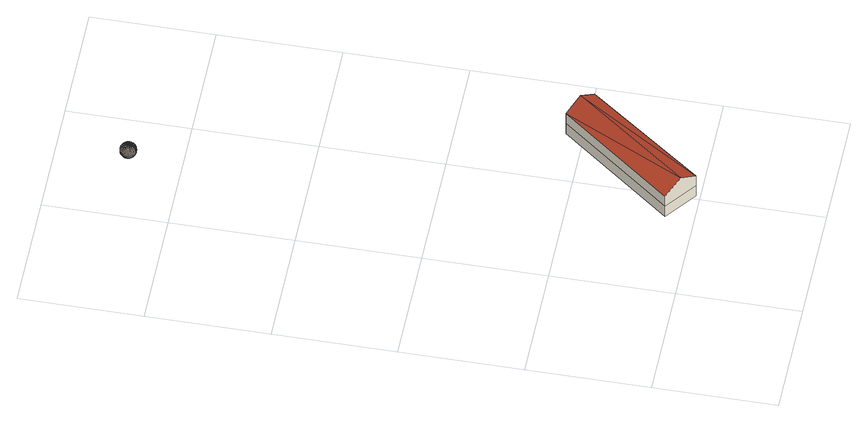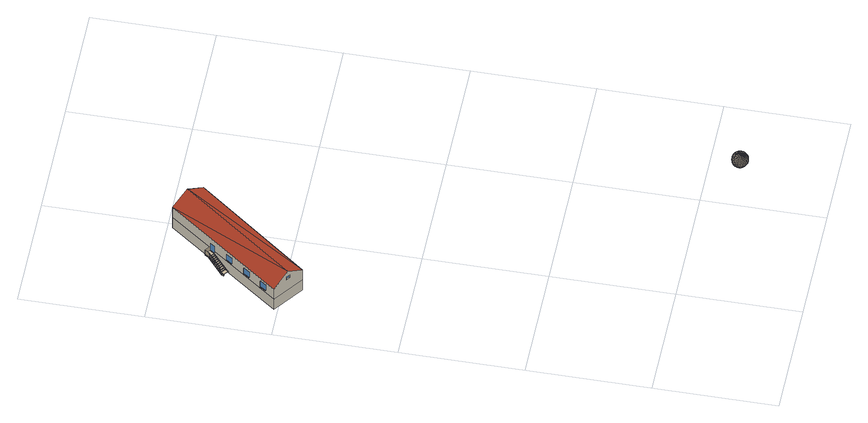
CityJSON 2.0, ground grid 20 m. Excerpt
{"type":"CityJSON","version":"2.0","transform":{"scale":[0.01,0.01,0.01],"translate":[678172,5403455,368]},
"CityObjects":{
"building1":{"type":"Building","attributes":{"measuredHeight":11.46},"children":["building1-1"]},
"building1-1":{"type":"BuildingInstallation","attributes":{"materialUncertainty":"0.3","materialClass":"Metal","materialName":"Aluminium","relationToConstruction":"outside"},"parents":["building1"],"geometry":[{"type":"MultiSurface","lod":"3","boundaries":[[[0,1,2]],[[0,3,1]],[[0,4,3]],[[0,5,4]],[[0,6,5]],[[0,7,6]],[[0,8,7]],[[0,9,8]],[[0,10,9]],[[0,11,10]],[[0,12,11]],[[0,13,12]],[[0,14,13]],[[0,15,14]],[[0,16,15]],[[0,17,16]],[[0,18,17]],[[0,19,18]],[[0,20,19]],[[0,21,20]],[[0,22,21]],[[0,23,22]],[[0,24,23]],[[0,25,24]],[[0,26,25]],[[0,27,26]],[[0,28,27]],[[0,29,28]],[[0,30,29]],[[0,31,30]],[[0,32,31]],[[0,2,32]],[[2,1,33,34]],[[1,3,35,33]],[[3,4,36,35]],[[4,5,37,36]],[[5,6,38,37]],[[6,7,39,38]],[[7,8,40,39]],[[8,9,41,40]],[[9,10,42,41]],[[10,11,43,42]],[[11,12,44,43]],[[12,13,45,44]],[[13,14,46,45]],[[14,15,47,46]],[[15,16,48,47]],[[16,17,49,48]],[[17,18,50,49]],[[18,19,51,50]],[[19,20,52,51]],[[20,21,53,52]],[[21,22,54,53]],[[22,23,55,54]],[[23,24,56,55]],[[24,25,57,56]],[[25,26,58,57]],[[26,27,59,58]],[[27,28,60,59]],[[28,29,61,60]],[[29,30,62,61]],[[30,31,63,62]],[[31,32,64,63]],[[32,2,34,64]],[[34,33,65,66]],[[33,35,67,65]],[[35,36,68,67]],[[36,37,69,68]],[[37,38,70,69]],[[38,39,71,70]],[[39,40,72,71]],[[40,41,73,72]],[[41,42,74,73]],[[42,43,75,74]],[[43,44,76,75]],[[44,45,77,76]],[[45,46,78,77]],[[46,47,79,78]],[[47,48,80,79]],[[48,49,81,80]],[[49,50,82,81]],[[50,51,83,82]],[[51,52,84,83]],[[52,53,85,84]],[[53,54,86,85]],[[54,55,87,86]],[[55,56,88,87]],[[56,57,89,88]],[[57,58,90,89]],[[58,59,91,90]],[[59,60,92,91]],[[60,61,93,92]],[[61,62,94,93]],[[62,63,95,94]],[[63,64,96,95]],[[64,34,66,96]],[[66,65,97,98]],[[65,67,99,97]],[[67,68,100,99]],[[68,69,101,100]],[[69,70,102,101]],[[70,71,103,102]],[[71,72,104,103]],[[72,73,105,104]],[[73,74,106,105]],[[74,75,107,106]],[[75,76,108,107]],[[76,77,109,108]],[[77,78,110,109]],[[78,79,111,110]],[[79,80,112,111]],[[80,81,113,112]],[[81,82,114,113]],[[82,83,115,114]],[[83,84,116,115]],[[84,85,117,116]],[[85,86,118,117]],[[86,87,119,118]],[[87,88,120,119]],[[88,89,121,120]],[[89,90,122,121]],[[90,91,123,122]],[[91,92,124,123]],[[92,93,125,124]],[[93,94,126,125]],[[94,95,127,126]],[[95,96,128,127]],[[96,66,98,128]],[[98,97,129,130]],[[97,99,131,129]],[[99,100,132,131]],[[100,101,133,132]],[[101,102,134,133]],[[102,103,135,134]],[[103,104,136,135]],[[104,105,137,136]],[[105,106,138,137]],[[106,107,139,138]],[[107,108,140,139]],[[108,109,141,140]],[[109,110,142,141]],[[110,111,143,142]],[[111,112,144,143]],[[112,113,145,144]],[[113,114,146,145]],[[114,115,147,146]],[[115,116,148,147]],[[116,117,149,148]],[[117,118,150,149]],[[118,119,151,150]],[[119,120,152,151]],[[120,121,153,152]],[[121,122,154,153]],[[122,123,155,154]],[[123,124,156,155]],[[124,125,157,156]],[[125,126,158,157]],[[126,127,159,158]],[[127,128,160,159]],[[128,98,130,160]],[[130,129,161,162]],[[129,131,163,161]],[[131,132,164,163]],[[132,133,165,164]],[[133,134,166,165]],[[134,135,167,166]],[[135,136,168,167]],[[136,137,169,168]],[[137,138,170,169]],[[138,139,171,170]],[[139,140,172,171]],[[140,141,173,172]],[[141,142,174,173]],[[142,143,175,174]],[[143,144,176,175]],[[144,145,177,176]],[[145,146,178,177]],[[146,147,179,178]],[[147,148,180,179]],[[148,149,181,180]],[[149,150,182,181]],[[150,151,183,182]],[[151,152,184,183]],[[152,153,185,184]],[[153,154,186,185]],[[154,155,187,186]],[[155,156,188,187]],[[156,157,189,188]],[[157,158,190,189]],[[158,159,191,190]],[[159,160,192,191]],[[160,130,162,192]],[[162,161,193,194]],[[161,163,195,193]],[[163,164,196,195]],[[164,165,197,196]],[[165,166,198,197]],[[166,167,199,198]],[[167,168,200,199]],[[168,169,201,200]],[[169,170,202,201]],[[170,171,203,202]],[[171,172,204,203]],[[172,173,205,204]],[[173,174,206,205]],[[174,175,207,206]],[[175,176,208,207]],[[176,177,209,208]],[[177,178,210,209]],[[178,179,211,210]],[[179,180,212,211]],[[180,181,213,212]],[[181,182,214,213]],[[182,183,215,214]],[[183,184,216,215]],[[184,185,217,216]],[[185,186,218,217]],[[186,187,219,218]],[[187,188,220,219]],[[188,189,221,220]],[[189,190,222,221]],[[190,191,223,222]],[[191,192,224,223]],[[192,162,194,224]],[[194,193,225,226]],[[193,195,227,225]],[[195,196,228,227]],[[196,197,229,228]],[[197,198,230,229]],[[198,199,231,230]],[[199,200,232,231]],[[200,201,233,232]],[[201,202,234,233]],[[202,203,235,234]],[[203,204,236,235]],[[204,205,237,236]],[[205,206,238,237]],[[206,207,239,238]],[[207,208,240,239]],[[208,209,241,240]],[[209,210,242,241]],[[210,211,243,242]],[[211,212,244,243]],[[212,213,245,244]],[[213,214,246,245]],[[214,215,247,246]],[[215,216,248,247]],[[216,217,249,248]],[[217,218,250,249]],[[218,219,251,250]],[[219,220,252,251]],[[220,221,253,252]],[[221,222,254,253]],[[222,223,255,254]],[[223,224,256,255]],[[224,194,226,256]],[[226,225,257,258]],[[225,227,259,257]],[[227,228,260,259]],[[228,229,261,260]],[[229,230,262,261]],[[230,231,263,262]],[[231,232,264,263]],[[232,233,265,264]],[[233,234,266,265]],[[234,235,267,266]],[[235,236,268,267]],[[236,237,269,268]],[[237,238,270,269]],[[238,239,271,270]],[[239,240,272,271]],[[240,241,273,272]],[[241,242,274,273]],[[242,243,275,274]],[[243,244,276,275]],[[244,245,277,276]],[[245,246,278,277]],[[246,247,279,278]],[[247,248,280,279]],[[248,249,281,280]],[[249,250,282,281]],[[250,251,283,282]],[[251,252,284,283]],[[252,253,285,284]],[[253,254,286,285]],[[254,255,287,286]],[[255,256,288,287]],[[256,226,258,288]],[[258,257,289,290]],[[257,259,291,289]],[[259,260,292,291]],[[260,261,293,292]],[[261,262,294,293]],[[262,263,295,294]],[[263,264,296,295]],[[264,265,297,296]],[[265,266,298,297]],[[266,267,299,298]],[[267,268,300,299]],[[268,269,301,300]],[[269,270,302,301]],[[270,271,303,302]],[[271,272,304,303]],[[272,273,305,304]],[[273,274,306,305]],[[274,275,307,306]],[[275,276,308,307]],[[276,277,309,308]],[[277,278,310,309]],[[278,279,311,310]],[[279,280,312,311]],[[280,281,313,312]],[[281,282,314,313]],[[282,283,315,314]],[[283,284,316,315]],[[284,285,317,316]],[[285,286,318,317]],[[286,287,319,318]],[[287,288,320,319]],[[288,258,290,320]],[[290,289,321,322]],[[289,291,323,321]],[[291,292,324,323]],[[292,293,325,324]],[[293,294,326,325]],[[294,295,327,326]],[[295,296,328,327]],[[296,297,329,328]],[[297,298,330,329]],[[298,299,331,330]],[[299,300,332,331]],[[300,301,333,332]],[[301,302,334,333]],[[302,303,335,334]],[[303,304,336,335]],[[304,305,337,336]],[[305,306,338,337]],[[306,307,339,338]],[[307,308,340,339]],[[308,309,341,340]],[[309,310,342,341]],[[310,311,343,342]],[[311,312,344,343]],[[312,313,345,344]],[[313,314,346,345]],[[314,315,347,346]],[[315,316,348,347]],[[316,317,349,348]],[[317,318,350,349]],[[318,319,351,350]],[[319,320,352,351]],[[320,290,322,352]],[[322,321,353,354]],[[321,323,355,353]],[[323,324,356,355]],[[324,325,357,356]],[[325,326,358,357]],[[326,327,359,358]],[[327,328,360,359]],[[328,329,361,360]],[[329,330,362,361]],[[330,331,363,362]],[[331,332,364,363]],[[332,333,365,364]],[[333,334,366,365]],[[334,335,367,366]],[[335,336,368,367]],[[336,337,369,368]],[[337,338,370,369]],[[338,339,371,370]],[[339,340,372,371]],[[340,341,373,372]],[[341,342,374,373]],[[342,343,375,374]],[[343,344,376,375]],[[344,345,377,376]],[[345,346,378,377]],[[346,347,379,378]],[[347,348,380,379]],[[348,349,381,380]],[[349,350,382,381]],[[350,351,383,382]],[[351,352,384,383]],[[352,322,354,384]],[[354,353,385,386]],[[353,355,387,385]],[[355,356,388,387]],[[356,357,389,388]],[[357,358,390,389]],[[358,359,391,390]],[[359,360,392,391]],[[360,361,393,392]],[[361,362,394,393]],[[362,363,395,394]],[[363,364,396,395]],[[364,365,397,396]],[[365,366,398,397]],[[366,367,399,398]],[[367,368,400,399]],[[368,369,401,400]],[[369,370,402,401]],[[370,371,403,402]],[[371,372,404,403]],[[372,373,405,404]],[[373,374,406,405]],[[374,375,407,406]],[[375,376,408,407]],[[376,377,409,408]],[[377,378,410,409]],[[378,379,411,410]],[[379,380,412,411]],[[380,381,413,412]],[[381,382,414,413]],[[382,383,415,414]],[[383,384,416,415]],[[384,354,386,416]],[[386,385,417,418]],[[385,387,419,417]],[[387,388,420,419]],[[388,389,421,420]],[[389,390,422,421]],[[390,391,423,422]],[[391,392,424,423]],[[392,393,425,424]],[[393,394,426,425]],[[394,395,427,426]],[[395,396,428,427]],[[396,397,429,428]],[[397,398,430,429]],[[398,399,431,430]],[[399,400,432,431]],[[400,401,433,432]],[[401,402,434,433]],[[402,403,435,434]],[[403,404,436,435]],[[404,405,437,436]],[[405,406,438,437]],[[406,407,439,438]],[[407,408,440,439]],[[408,409,441,440]],[[409,410,442,441]],[[410,411,443,442]],[[411,412,444,443]],[[412,413,445,444]],[[413,414,446,445]],[[414,415,447,446]],[[415,416,448,447]],[[416,386,418,448]],[[418,417,449,450]],[[417,419,451,449]],[[419,420,452,451]],[[420,421,453,452]],[[421,422,454,453]],[[422,423,455,454]],[[423,424,456,455]],[[424,425,457,456]],[[425,426,458,457]],[[426,427,459,458]],[[427,428,460,459]],[[428,429,461,460]],[[429,430,462,461]],[[430,431,463,462]],[[431,432,464,463]],[[432,433,465,464]],[[433,434,466,465]],[[434,435,467,466]],[[435,436,468,467]],[[436,437,469,468]],[[437,438,470,469]],[[438,439,471,470]],[[439,440,472,471]],[[440,441,473,472]],[[441,442,474,473]],[[442,443,475,474]],[[443,444,476,475]],[[444,445,477,476]],[[445,446,478,477]],[[446,447,479,478]],[[447,448,480,479]],[[448,418,450,480]],[[450,449,481]],[[449,451,481]],[[451,452,481]],[[452,453,481]],[[453,454,481]],[[454,455,481]],[[455,456,481]],[[456,457,481]],[[457,458,481]],[[458,459,481]],[[459,460,481]],[[460,461,481]],[[461,462,481]],[[462,463,481]],[[463,464,481]],[[464,465,481]],[[465,466,481]],[[466,467,481]],[[467,468,481]],[[468,469,481]],[[469,470,481]],[[470,471,481]],[[471,472,481]],[[472,473,481]],[[473,474,481]],[[474,475,481]],[[475,476,481]],[[476,477,481]],[[477,478,481]],[[478,479,481]],[[479,480,481]],[[480,450,481]]]}]},
"building2":{"type":"Building","attributes":{"measuredHeight":6.51},"children":["building2-1"],"geometry":[{"type":"MultiSurface","lod":"3","boundaries":[[[482,483,484]],[[483,485,486]],[[487,486,485]],[[486,484,483]],[[488,489,490,491]],[[492,493,494,495]],[[496,497,498,499]],[[500,501,502,503]],[[504,505,506,507]],[[508,509,510,511,512]],[[513,514,515,516]],[[517,518,519,520]],[[521,522,523,524,525]],[[526,527,528,529]],[[530,531,532,533]],[[510,509,534,535,533,532,522,521]],[[536,537,531,530]],[[535,534,537,536]],[[485,531,537,487]],[[482,532,531,485,483],[496,501,500,497]],[[484,534,509,508,523,522,532,482],[492,489,488,493],[513,505,504,514],[518,517,527,526]],[[487,537,534,484,486]],[[524,512,511,525]],[[502,499,498,503]],[[490,495,494,491]],[[506,516,515,507]],[[519,529,528,520]],[[535,536,530,533]],[[501,496,499,502]],[[489,492,495,490]],[[505,513,516,506]],[[523,508,512,524]],[[518,526,529,519]],[[497,500,503,498]],[[493,488,491,494]],[[527,517,520,528]],[[510,521,525,511]],[[514,504,507,515]]],"semantics":{"surfaces":[{"type":"RoofSurface","klumMaterialClass":"Ceramic","klumMaterialIndex":"D201","materialUncertainty":"0.3"},{"type":"WallSurface"},{"type":"WallSurface","klumMaterialClass":"Brick","klumMaterialIndex":"B001","materialUncertainty":"0.5"},{"type":"WallSurface","klumMaterialClass":"Plaster","klumMaterialIndex":"I202","materialUncertainty":"0.3"},{"type":"Window","paneMaterialClass":"Glass"},{"type":"GroundSurface"},{"type":"OuterCeilingSurface"},{"type":"OuterFloorSurface"}],"values":[0,0,0,0,1,1,1,1,1,1,1,1,1,1,2,2,2,2,3,3,3,3,4,4,4,4,4,5,6,6,6,6,6,7,7,7,7,7]}}]},
"building2-1":{"type":"BuildingInstallation","attributes":{"materialUncertainty":"0.5","materialClass":"Metal","materialName":"Aluminium","_cityeditor_layer":"Unclassified.LoD3","relationToConstruction":"outside"},"parents":["building2"],"geometry":[{"type":"MultiSurface","lod":"3","boundaries":[[[538,539,510,540]],[[539,541,542,543]],[[541,544,545,546]],[[543,539,538,547,548,549,550,551,552,553,554,555,556,557,558,559,560,561,562]],[[546,563,564,510,539,541]],[[565,566,563,546,567]],[[543,521,510,539]],[[541,542,568,569,570,571,572,573,574,575,576,577,578,579,580,581,582,583,544]],[[584,577,576,575,574,573,572,571,570,569,568,542,567,585,586,587,588]],[[583,589,545,544]],[[567,546,545,589,590,591,592,584,588,587,586,585]],[[593,592,591,581,580]],[[581,591,590,582]],[[592,593,577,584]],[[567,542,541,546]],[[594,547,538,540]],[[549,595,596,597,550]],[[594,540,510,521,598,596,595,599]],[[553,598,521,543,562,561,560,559,558,557,556,555,554]],[[595,549,548,599]],[[582,590,589,583]],[[597,596,598,553]],[[599,548,547,594]],[[586,600,601,602,603,585]],[[604,605,606,587,588]],[[607,608,558,572]],[[609,607,572,610]],[[611,609,610,612]],[[610,572,558,612]],[[608,611,612,558]],[[609,611,608,607]],[[613,614,570,615]],[[614,616,560,570]],[[613,617,616,614]],[[617,613,615,618]],[[616,617,618,560]],[[615,570,560,618]],[[619,620,621,622]],[[621,576,554,622]],[[620,619,623,624]],[[620,624,576,621]],[[624,623,554,576]],[[623,619,622,554]],[[625,626,627,628]],[[627,575,555,628]],[[626,625,629,630]],[[630,629,555,575]],[[629,625,628,555]],[[626,630,575,627]],[[551,579,578,552]],[[577,593,597,553,552,578]],[[580,550,597,593]],[[579,551,550,580]],[[580,579,578,577,593]],[[551,550,597,553,552]],[[631,568,562,632]],[[633,634,632,562]],[[634,635,631,632]],[[635,634,633,636]],[[635,636,568,631]],[[636,633,562,568]],[[637,638,569,639]],[[638,640,561,569]],[[640,641,642,561]],[[637,641,640,638]],[[641,637,639,642]],[[639,569,561,642]],[[643,644,645,559]],[[644,646,647,645]],[[647,571,559,645]],[[646,648,571,647]],[[648,643,559,571]],[[646,644,643,648]],[[649,650,557,573]],[[651,652,650,649]],[[650,652,653,557]],[[652,651,654,653]],[[654,573,557,653]],[[651,649,573,654]],[[655,656,574,657]],[[658,659,660,556]],[[657,574,556,660]],[[659,655,657,660]],[[655,659,658,656]],[[656,658,556,574]],[[566,565,603,602]],[[606,605,601,600]]]}]}
},
"vertices":[
[215,8674,1221],[240,8679,1223],[241,8674,1223],[239,8683,1223],[236,8688,1223],[233,8692,1223],[229,8695,1223],[225,8697,1223],[220,8699,1223],[215,8699,1223],[210,8699,1223],[205,8697,1223],[201,8695,1223],[197,8692,1223],[194,8688,1223],[191,8683,1223],[190,8679,1223],[189,8674,1223],[190,8669,1223],[191,8664,1223],[194,8659,1223],[197,8655,1223],[201,8652,1223],[205,8650,1223],[210,8648,1223],[215,8648,1223],[220,8648,1223],[225,8650,1223],[229,8652,1223],[233,8655,1223],[236,8659,1223],[239,8664,1223],[240,8669,1223],[264,8683,1231],[265,8674,1231],[261,8693,1231],[257,8702,1231],[250,8709,1231],[243,8716,1231],[234,8720,1231],[225,8723,1231],[215,8724,1231],[205,8723,1231],[196,8720,1231],[187,8716,1231],[179,8709,1231],[173,8702,1231],[169,8693,1231],[166,8683,1231],[165,8674,1231],[166,8664,1231],[169,8654,1231],[173,8646,1231],[179,8638,1231],[187,8632,1231],[196,8627,1231],[205,8624,1231],[215,8623,1231],[225,8624,1231],[234,8627,1231],[243,8632,1231],[250,8638,1231],[257,8646,1231],[261,8654,1231],[264,8664,1231],[286,8688,1243],[288,8674,1243],[282,8702,1243],[276,8714,1243],[266,8725,1243],[255,8735,1243],[243,8741,1243],[229,8746,1243],[215,8747,1243],[201,8746,1243],[187,8741,1243],[174,8735,1243],[164,8725,1243],[154,8714,1243],[148,8702,1243],[144,8688,1243],[142,8674,1243],[144,8659,1243],[148,8646,1243],[154,8633,1243],[164,8622,1243],[174,8613,1243],[187,8606,1243],[201,8602,1243],[215,8600,1243],[229,8602,1243],[243,8606,1243],[255,8613,1243],[266,8622,1243],[276,8633,1243],[282,8646,1243],[286,8659,1243],[306,8692,1259],[308,8674,1259],[301,8709,1259],[292,8725,1259],[280,8740,1259],[266,8751,1259],[250,8760,1259],[233,8765,1259],[215,8767,1259],[197,8765,1259],[179,8760,1259],[164,8751,1259],[149,8740,1259],[138,8725,1259],[129,8709,1259],[124,8692,1259],[122,8674,1259],[124,8655,1259],[129,8638,1259],[138,8622,1259],[149,8608,1259],[164,8596,1259],[179,8587,1259],[197,8582,1259],[215,8580,1259],[233,8582,1259],[250,8587,1259],[266,8596,1259],[280,8608,1259],[292,8622,1259],[301,8638,1259],[306,8655,1259],[322,8695,1280],[324,8674,1280],[316,8716,1280],[306,8735,1280],[292,8751,1280],[276,8765,1280],[257,8775,1280],[236,8781,1280],[215,8783,1280],[194,8781,1280],[173,8775,1280],[154,8765,1280],[138,8751,1280],[124,8735,1280],[114,8716,1280],[108,8695,1280],[106,8674,1280],[108,8652,1280],[114,8632,1280],[124,8613,1280],[138,8596,1280],[154,8582,1280],[173,8572,1280],[194,8566,1280],[215,8564,1280],[236,8566,1280],[257,8572,1280],[276,8582,1280],[292,8596,1280],[306,8613,1280],[316,8632,1280],[322,8652,1280],[334,8697,1302],[336,8674,1302],[327,8720,1302],[316,8741,1302],[301,8760,1302],[282,8775,1302],[261,8786,1302],[239,8793,1302],[215,8796,1302],[191,8793,1302],[169,8786,1302],[148,8775,1302],[129,8760,1302],[114,8741,1302],[103,8720,1302],[96,8697,1302],[94,8674,1302],[96,8650,1302],[103,8627,1302],[114,8606,1302],[129,8587,1302],[148,8572,1302],[169,8561,1302],[191,8554,1302],[215,8552,1302],[239,8554,1302],[261,8561,1302],[282,8572,1302],[301,8587,1302],[316,8606,1302],[327,8627,1302],[334,8650,1302],[341,8699,1327],[343,8674,1327],[334,8723,1327],[322,8746,1327],[306,8765,1327],[286,8781,1327],[264,8793,1327],[240,8801,1327],[215,8803,1327],[190,8801,1327],[166,8793,1327],[144,8781,1327],[124,8765,1327],[108,8746,1327],[96,8723,1327],[89,8699,1327],[86,8674,1327],[89,8648,1327],[96,8624,1327],[108,8602,1327],[124,8582,1327],[144,8566,1327],[166,8554,1327],[190,8547,1327],[215,8544,1327],[240,8547,1327],[264,8554,1327],[286,8566,1327],[306,8582,1327],[322,8602,1327],[334,8624,1327],[341,8648,1327],[343,8699,1353],[346,8674,1353],[336,8724,1353],[324,8747,1353],[308,8767,1353],[288,8783,1353],[265,8796,1353],[241,8803,1353],[215,8806,1353],[189,8803,1353],[165,8796,1353],[142,8783,1353],[122,8767,1353],[106,8747,1353],[94,8724,1353],[86,8699,1353],[84,8674,1353],[86,8648,1353],[94,8623,1353],[106,8600,1353],[122,8580,1353],[142,8564,1353],[165,8552,1353],[189,8544,1353],[215,8542,1353],[241,8544,1353],[265,8552,1353],[288,8564,1353],[308,8580,1353],[324,8600,1353],[336,8623,1353],[343,8648,1353],[341,8699,1379],[343,8674,1379],[334,8723,1379],[322,8746,1379],[306,8765,1379],[286,8781,1379],[264,8793,1379],[240,8801,1379],[215,8803,1379],[190,8801,1379],[166,8793,1379],[144,8781,1379],[124,8765,1379],[108,8746,1379],[96,8723,1379],[89,8699,1379],[86,8674,1379],[89,8648,1379],[96,8624,1379],[108,8602,1379],[124,8582,1379],[144,8566,1379],[166,8554,1379],[190,8547,1379],[215,8544,1379],[240,8547,1379],[264,8554,1379],[286,8566,1379],[306,8582,1379],[322,8602,1379],[334,8624,1379],[341,8648,1379],[334,8697,1404],[336,8674,1404],[327,8720,1404],[316,8741,1404],[301,8760,1404],[282,8775,1404],[261,8786,1404],[239,8793,1404],[215,8796,1404],[191,8793,1404],[169,8786,1404],[148,8775,1404],[129,8760,1404],[114,8741,1404],[103,8720,1404],[96,8697,1404],[94,8674,1404],[96,8650,1404],[103,8627,1404],[114,8606,1404],[129,8587,1404],[148,8572,1404],[169,8561,1404],[191,8554,1404],[215,8552,1404],[239,8554,1404],[261,8561,1404],[282,8572,1404],[301,8587,1404],[316,8606,1404],[327,8627,1404],[334,8650,1404],[322,8695,1427],[324,8674,1427],[316,8716,1427],[306,8735,1427],[292,8751,1427],[276,8765,1427],[257,8775,1427],[236,8781,1427],[215,8783,1427],[194,8781,1427],[173,8775,1427],[154,8765,1427],[138,8751,1427],[124,8735,1427],[114,8716,1427],[108,8695,1427],[106,8674,1427],[108,8652,1427],[114,8632,1427],[124,8613,1427],[138,8596,1427],[154,8582,1427],[173,8572,1427],[194,8566,1427],[215,8564,1427],[236,8566,1427],[257,8572,1427],[276,8582,1427],[292,8596,1427],[306,8613,1427],[316,8632,1427],[322,8652,1427],[306,8692,1447],[308,8674,1447],[301,8709,1447],[292,8725,1447],[280,8740,1447],[266,8751,1447],[250,8760,1447],[233,8765,1447],[215,8767,1447],[197,8765,1447],[179,8760,1447],[164,8751,1447],[149,8740,1447],[138,8725,1447],[129,8709,1447],[124,8692,1447],[122,8674,1447],[124,8655,1447],[129,8638,1447],[138,8622,1447],[149,8608,1447],[164,8596,1447],[179,8587,1447],[197,8582,1447],[215,8580,1447],[233,8582,1447],[250,8587,1447],[266,8596,1447],[280,8608,1447],[292,8622,1447],[301,8638,1447],[306,8655,1447],[286,8688,1463],[288,8674,1463],[282,8702,1463],[276,8714,1463],[266,8725,1463],[255,8735,1463],[243,8741,1463],[229,8746,1463],[215,8747,1463],[201,8746,1463],[187,8741,1463],[174,8735,1463],[164,8725,1463],[154,8714,1463],[148,8702,1463],[144,8688,1463],[142,8674,1463],[144,8659,1463],[148,8646,1463],[154,8633,1463],[164,8622,1463],[174,8613,1463],[187,8606,1463],[201,8602,1463],[215,8600,1463],[229,8602,1463],[243,8606,1463],[255,8613,1463],[266,8622,1463],[276,8633,1463],[282,8646,1463],[286,8659,1463],[264,8683,1475],[265,8674,1475],[261,8693,1475],[257,8702,1475],[250,8709,1475],[243,8716,1475],[234,8720,1475],[225,8723,1475],[215,8724,1475],[205,8723,1475],[196,8720,1475],[187,8716,1475],[179,8709,1475],[173,8702,1475],[169,8693,1475],[166,8683,1475],[165,8674,1475],[166,8664,1475],[169,8654,1475],[173,8646,1475],[179,8638,1475],[187,8632,1475],[196,8627,1475],[205,8624,1475],[215,8623,1475],[225,8624,1475],[234,8627,1475],[243,8632,1475],[250,8638,1475],[257,8646,1475],[261,8654,1475],[264,8664,1475],[240,8679,1483],[241,8674,1483],[239,8683,1483],[236,8688,1483],[233,8692,1483],[229,8695,1483],[225,8697,1483],[220,8699,1483],[215,8699,1483],[210,8699,1483],[205,8697,1483],[201,8695,1483],[197,8692,1483],[194,8688,1483],[191,8683,1483],[190,8679,1483],[189,8674,1483],[190,8669,1483],[191,8664,1483],[194,8659,1483],[197,8655,1483],[201,8652,1483],[205,8650,1483],[210,8648,1483],[215,8648,1483],[220,8648,1483],[225,8650,1483],[229,8652,1483],[233,8655,1483],[236,8659,1483],[239,8664,1483],[240,8669,1483],[215,8674,1486],
[3469,1938,499],[3230,2118,691],[2080,77,499],[2992,2299,499],[1829,269,691],[1573,467,499],[3128,1481,301],[3128,1481,423],[3119,1488,423],[3119,1488,301],[3055,1384,423],[3055,1384,301],[3046,1391,301],[3046,1391,423],[3253,2101,581],[3253,2101,517],[3239,2082,517],[3239,2082,581],[3198,2143,517],[3198,2143,581],[3184,2124,581],[3184,2124,517],[3352,1782,301],[3352,1782,423],[3342,1789,423],[3342,1789,301],[2600,774,374],[2600,774,269],[2600,774,226],[2593,778,226],[2593,778,374],[3279,1684,423],[3279,1684,301],[3269,1692,301],[3269,1692,423],[2893,1166,301],[2893,1166,423],[2888,1170,423],[2888,1170,301],[2653,845,226],[2653,845,269],[2653,845,374],[2647,849,374],[2647,849,226],[2820,1068,423],[2820,1068,301],[2815,1072,301],[2815,1072,423],[2992,2299,40],[2992,2299,269],[3469,1938,269],[3469,1938,40],[2080,77,269],[2080,77,40],[1573,467,40],[1573,467,269],
[2607,768,201],[2607,768,226],[2600,774,201],[2682,712,226],[2735,783,226],[2660,839,226],[2682,712,201],[2690,707,201],[2690,707,226],[2657,834,201],[2836,1075,51],[2858,1104,51],[2858,1104,74],[2822,1055,74],[2822,1055,76],[2840,1079,76],[2822,1055,91],[2804,1032,106],[2786,1007,121],[2768,983,136],[2750,959,151],[2732,935,166],[2714,911,181],[2696,887,196],[2678,863,211],[2690,707,312],[2600,774,312],[2743,778,308],[2743,778,312],[2743,778,226],[2753,807,211],[2771,831,196],[2789,855,181],[2807,879,166],[2825,903,151],[2843,928,136],[2861,951,121],[2879,976,106],[2897,1000,91],[2915,1024,76],[2897,1000,76],[2897,1000,74],[2933,1048,74],[2933,1048,51],[2911,1019,51],[2732,779,201],[2922,1018,76],[2823,885,160],[2825,887,158],[2893,980,100],[2895,982,99],[2739,773,201],[2919,1013,51],[2940,1042,51],[2940,1042,76],[2933,1048,76],[2649,840,201],[2850,1109,51],[2850,1109,76],[2858,1104,76],[2832,1085,76],[2829,1080,51],[2825,887,240],[2825,887,244],[2823,885,245],[2823,885,241],[2895,982,185],[2893,980,186],[2893,980,182],[2825,903,149],[2750,959,149],[2807,879,149],[2807,879,151],[2732,935,149],[2732,935,151],[2771,831,179],[2789,855,179],[2771,831,181],[2714,911,179],[2696,887,179],[2696,887,181],[2804,1032,89],[2879,976,89],[2879,976,91],[2804,1032,91],[2822,1055,89],[2897,1000,89],[2786,1007,104],[2861,951,104],[2861,951,106],[2786,1007,106],[2804,1032,104],[2879,976,104],[2735,783,211],[2660,839,211],[2678,863,209],[2660,839,209],[2735,783,209],[2753,807,209],[2753,807,194],[2771,831,194],[2753,807,196],[2696,887,194],[2678,863,194],[2678,863,196],[2732,935,164],[2714,911,164],[2714,911,166],[2789,855,164],[2789,855,166],[2807,879,164],[2843,928,134],[2768,983,134],[2825,903,134],[2750,959,134],[2750,959,136],[2825,903,136],[2843,928,119],[2861,951,119],[2843,928,121],[2786,1007,119],[2768,983,119],[2768,983,121]
]}
